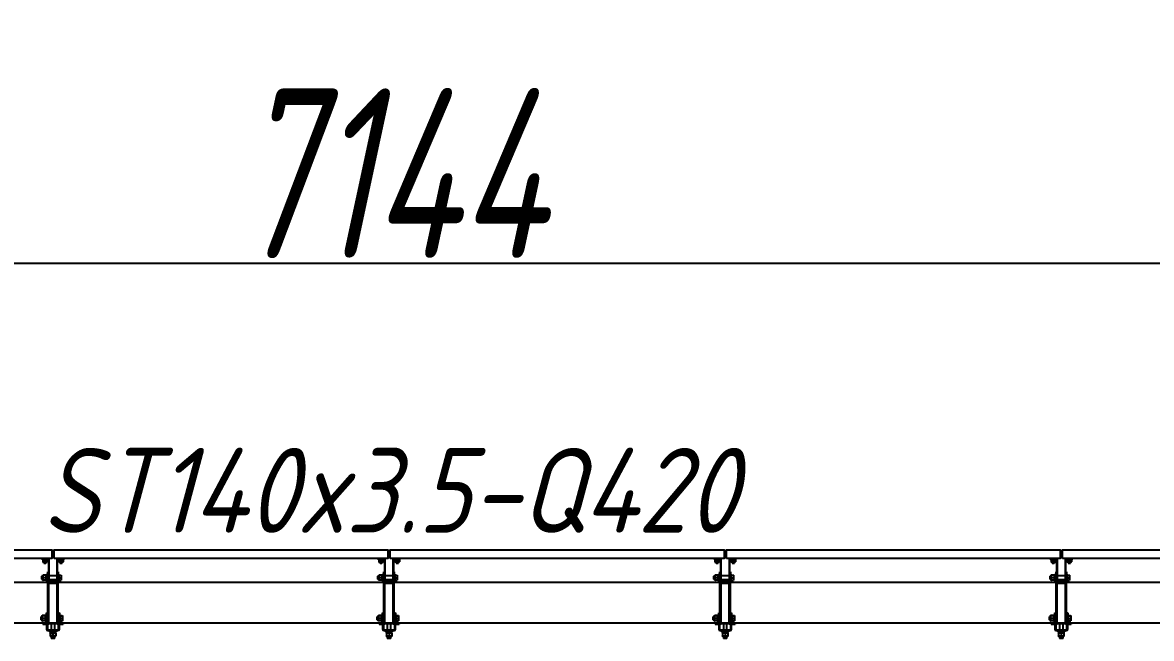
# Model space of a CAD drawing. Header units: millimetres. Extents: x -962 to 79815, y -55582 to 115780.
# Drawn here: x 6365 to 10201, y 106042 to 108136 of the extents above; entities that cross this region are included whole.
import ezdxf
from ezdxf.enums import TextEntityAlignment as Align

# ---------------------------------------------------------------- set-up
doc = ezdxf.new("R2010")
doc.units = ezdxf.units.MM
doc.layers.add('01-Dimension', color=4, linetype='Continuous')
doc.layers.add('03-Text', color=3, linetype='Continuous')
doc.styles.add('GreenexSolar', font='gbeitc.shx', dxfattribs={"width": 0.8, "height": 576.9771428571429})
doc.dimstyles.new('GreenexSolar', dxfattribs={"dimtxt": 3, "dimasz": 1, "dimexe": 0.18, "dimexo": 0.0625, "dimgap": 0.09, "dimtad": 1, "dimtih": 1, "dimtoh": 1, "dimdec": 0, "dimzin": 0, "dimdsep": 46, "dimtxsty": 'GreenexSolar', "dimblk": 'ARCHTICK', "dimcen": 0.09, "dimclrd": 4, "dimclre": 4, "dimclrt": 3, "dimadec": 0, "dimazin": 0, "dimtfac": 1, "dimtdec": 4, "dimtofl": 0, "dimtmove": 0, "dimatfit": 3, "dimfxl": 1, "dimtolj": 1, "dimtzin": 0, "dimarcsym": 0})

# ---------------------------------------------------------------- blocks, each defined once
blk = doc.blocks.new('*U323')
at = {"color": 7, "linetype": 'Continuous', "lineweight": 25}
for p, q in [((-39.0000000000291, 150), (-39.0000000000291, 148.4999999998836)), ((-15.69999999998254, 150), (-39.0000000000291, 150)), ((-15.69999999998254, 148.4999999998836), (-39.0000000000291, 148.4999999998836)), ((-35.49816481876042, 146.8999729155476), (-35.49816481876042, 148.4999999998836)), ((-19.49932448672917, 146.8999729155476), (-35.49816481876042, 146.8999729155476)), ((-34.86111037540104, 144.0029487608845), (-34.36519973086979, 144.3479404448444)), ((-34.86111037540104, 144.0029487608845), (-34.86111037540104, 138.7970790861873)), ((-34.3671070795026, 138.5431632994587), (-34.86111037540104, 138.7970790861873)), ((-33.62324111270573, 138.0000457762653), (-34.41669814395573, 138.4575710295612)), ((-34.37664382266667, 144.3655834196979), (-33.62324111270573, 144.799982070821)), ((-33.93795363711979, 144.799982070821), (-33.93795363711979, 146.8999729155476)), ((-33.93795363711979, 144.799982070821), (-28.70991103458073, 144.799982070821)), ((-21.37424819278385, 138.0000457762653), (-33.62324111270573, 138.0000457762653)), ((-31.4984547357526, 134.7999916075642), (-31.4984547357526, 138.0000457762653)), ((-30.69927565860417, 134.0000972746784), (-31.4984547357526, 134.7999916075642)), ((-23.49903456973698, 134.7999916075642), (-31.4984547357526, 134.7999916075642)), ((-30.69927565860417, 134.0000972746784), (-24.29821364688542, 134.0000972746784)), ((-29.92107741641667, 144.0029487608845), (-29.92107741641667, 138.7970790861873)), ((-27.49874465274479, 144.799982070821), (-28.70991103458073, 144.799982070821)), ((-27.49874465274479, 144.799982070821), (-21.05762831973698, 144.799982070821)), ((-23.49903456973698, 134.7999916075642), (-24.29821364688542, 134.0000972746784)), ((-23.49903456973698, 138.0000457762653), (-23.49903456973698, 134.7999916075642)), ((-22.55871169376042, 144.0029487608845), (-22.55871169376042, 138.7970790861873)), ((-21.37424819278385, 144.799982070821), (-20.62084548282292, 144.3655834196979)), ((-20.58079116153385, 138.4575710295612), (-21.37424819278385, 138.0000457762653)), ((-21.05762831973698, 146.8999729155476), (-21.05762831973698, 144.799982070821)), ((-20.13447158145573, 144.0029487608845), (-20.13447158145573, 138.7970790861873)), ((-19.49932448672917, 148.4999999998836), (-19.49932448672917, 146.8999729155476)), ((-15.69999999998254, 148.4999999998836), (-15.69999999998254, 150)), ((-14.70000000001164, 72.5), (-14.70000000001164, 147.5)), ((-13.19999999998254, 147.5), (-14.70000000001164, 147.5)), ((-13.19999999998254, 72.5), (-13.19999999998254, 147.5)), ((14.70000000001164, 147.5), (13.19999999998254, 147.5)), ((13.19999999998254, 147.5), (13.19999999998254, 72.5)), ((14.70000000001164, 147.5), (14.70000000001164, 72.5)), ((15.69999999998254, 150), (15.69999999998254, 148.4999999998836)), ((39.0000000000291, 150), (15.69999999998254, 150)), ((39.0000000000291, 148.4999999998836), (15.69999999998254, 148.4999999998836)), ((19.49932448672917, 148.4999999998836), (19.49932448672917, 146.8999729155476)), ((19.49932448672917, 146.8999729155476), (35.49816481876042, 146.8999729155476)), ((20.13447158145573, 144.0029487608845), (20.13447158145573, 138.7970790861873)), ((20.58079116153385, 138.4575710295612), (21.37424819278385, 138.0000457762653)), ((21.37424819278385, 144.799982070821), (20.62084548282292, 144.3655834196979)), ((21.05762831973698, 146.8999729155476), (21.05762831973698, 144.799982070821)), ((27.49874465274479, 144.799982070821), (21.05762831973698, 144.799982070821)), ((21.37424819278385, 138.0000457762653), (33.62324111270573, 138.0000457762653)), ((22.55871169376042, 144.0029487608845), (22.55871169376042, 138.7970790861873)), ((23.49903456973698, 138.0000457762653), (23.49903456973698, 134.7999916075642)), ((23.49903456973698, 134.7999916075642), (24.29821364688542, 134.0000972746784)), ((23.49903456973698, 134.7999916075642), (31.4984547357526, 134.7999916075642)), ((30.69927565860417, 134.0000972746784), (24.29821364688542, 134.0000972746784)), ((27.49874465274479, 144.799982070821), (28.70991103458073, 144.799982070821)), ((33.93795363711979, 144.799982070821), (28.70991103458073, 144.799982070821)), ((29.92107741641667, 144.0029487608845), (29.92107741641667, 138.7970790861873)), ((30.69927565860417, 134.0000972746784), (31.4984547357526, 134.7999916075642)), ((31.4984547357526, 134.7999916075642), (31.4984547357526, 138.0000457762653)), ((34.37664382266667, 144.3655834196979), (33.62324111270573, 144.799982070821)), ((33.62324111270573, 138.0000457762653), (34.41669814395573, 138.4575710295612)), ((33.93795363711979, 144.799982070821), (33.93795363711979, 146.8999729155476)), ((34.86111037540104, 144.0029487608845), (34.36519973086979, 144.3479404448444)), ((34.3671070795026, 138.5431632994587), (34.86111037540104, 138.7970790861873)), ((34.86111037540104, 144.0029487608845), (34.86111037540104, 138.7970790861873)), ((35.49816481876042, 146.8999729155476), (35.49816481876042, 148.4999999998836)), ((39.0000000000291, 148.4999999998836), (39.0000000000291, 150)), ((-37.59999999997672, 90.99999999988358), (-38.19999999998254, 90.39999999990687)), ((-38.19999999998254, 79.5999999998603), (-38.19999999998254, 90.39999999990687)), ((-38.19999999998254, 79.5999999998603), (-37.59999999997672, 78.99999999988358)), ((-34.19999999998254, 90.99999999988358), (-37.59999999997672, 90.99999999988358)), ((-37.59999999997672, 90.99999999988358), (-37.59999999997672, 78.99999999988358)), ((-37.59999999997672, 78.99999999988358), (-34.19999999998254, 78.99999999988358)), ((-33.97630248003406, 94.0124554700451), (-34.19999999998254, 93.625)), ((-34.19999999998254, 93.625), (-34.19999999998254, 77.53053089219611)), ((-34.19999999998254, 77.53053089219611), (-34.19999999998254, 76.37499999988358)), ((-24.42035392820253, 93.99999999988358), (-33.17964607177419, 93.99999999988358)), ((-24.42035392820253, 85), (-33.17964607177419, 85)), ((-23.39999999999418, 93.625), (-23.62369751994265, 94.0124554700451)), ((-20.29999999998836, 94.54999999993015), (-23.39999999999418, 94.54999999993015)), ((-23.39999999999418, 75.44999999995343), (-23.39999999999418, 94.54999999993015)), ((-17.79999999998836, 96.99999999988358), (-20.29999999998836, 96.99999999988358)), ((-20.29999999998836, 96.65971268271096), (-20.29999999998836, 96.99999999988358)), ((-20.29999999998836, 73), (-20.29999999998836, 96.65971268271096)), ((-15.9999999999709, 104.4199000078952), (-17.79999999998836, 104.4199000078952)), ((-17.79999999998836, 96.10563442169223), (-17.79999999998836, 104.4199000078952)), ((-17.79999999998836, 96.65971268271096), (-17.79999999998836, 96.99999999988358)), ((-17.79999999998836, 73), (-17.79999999998836, 96.65971268271096)), ((-15.9999999999709, 96.10563442169223), (-17.79999999998836, 96.10563442169223)), ((-17.79999999998836, 80.31297022942454), (-17.79999999998836, 96.10563442169223)), ((-15.9999999999709, 80.31297022942454), (-17.79999999998836, 80.31297022942454)), ((-17.79999999998836, 69.80690424935892), (-17.79999999998836, 80.31297022942454)), ((-15.9999999999709, 96.10563442169223), (-15.9999999999709, 104.4199000078952)), ((-15.9999999999709, 80.31297022942454), (-15.9999999999709, 96.10563442169223)), ((-14.70000000001164, 90.99999999988358), (-15.9999999999709, 90.99999999988358)), ((-15.9999999999709, 69.80690424935892), (-15.9999999999709, 80.31297022942454)), ((-15.9999999999709, 78.99999999988358), (-14.70000000001164, 78.99999999988358)), ((13.19999999998254, 90.99999999988358), (-13.19999999998254, 90.99999999988358)), ((-13.19999999998254, 78.99999999988358), (13.19999999998254, 78.99999999988358)), ((-11.10000000000582, 73.99999999988358), (-11.10000000000582, 78.99999999988358)), ((-9.10000000000582, 73.99999999988358), (-9.10000000000582, 78.99999999988358)), ((-9.000000000029104, 74.09999999997672), (-9.000000000029104, 78.99999999988358)), ((0, 74.09999999997672), (0, 78.99999999988358)), ((9.000000000029104, 74.09999999997672), (9.000000000029104, 78.99999999988358)), ((9.10000000000582, 78.99999999988358), (9.10000000000582, 73.99999999988358)), ((11.10000000000582, 78.99999999988358), (11.10000000000582, 73.99999999988358)), ((15.9999999999709, 90.99999999988358), (14.70000000001164, 90.99999999988358)), ((14.70000000001164, 78.99999999988358), (15.9999999999709, 78.99999999988358)), ((15.9999999999709, 104.4199000078952), (17.79999999998836, 104.4199000078952)), ((15.9999999999709, 104.4199000078952), (15.9999999999709, 96.10563442169223)), ((15.9999999999709, 96.10563442169223), (17.79999999998836, 96.10563442169223)), ((15.9999999999709, 96.10563442169223), (15.9999999999709, 80.31297022942454)), ((15.9999999999709, 80.31297022942454), (17.79999999998836, 80.31297022942454)), ((15.9999999999709, 80.31297022942454), (15.9999999999709, 69.80690424935892)), ((17.79999999998836, 104.4199000078952), (17.79999999998836, 96.10563442169223)), ((20.29999999998836, 96.99999999988358), (17.79999999998836, 96.99999999988358)), ((17.79999999998836, 96.10563442169223), (17.79999999998836, 80.31297022942454)), ((17.79999999998836, 80.31297022942454), (17.79999999998836, 69.80690424935892)), ((20.29999999998836, 96.65971268271096), (20.29999999998836, 96.99999999988358)), ((20.29999999998836, 73), (20.29999999998836, 96.65971268271096)), ((20.89999999999418, 93.83499999996275), (20.29999999998836, 93.23499999998603)), ((20.29999999998836, 76.76500000001397), (20.89999999999418, 76.16499999992084)), ((20.89999999999418, 85), (20.89999999999418, 93.99999999988358)), ((20.89999999999418, 93.99999999988358), (27.29324247923796, 93.99999999988358)), ((20.89999999999418, 85), (27.29324247923796, 85)), ((20.89999999999418, 75.99999999988358), (20.89999999999418, 85)), ((27.29324247923796, 93.99999999988358), (27.79999999998836, 89.49999999988358)), ((27.79999999998836, 89.49999999988358), (27.29324247923796, 85)), ((27.29324247923796, 85), (27.79999999998836, 80.5)), ((27.79999999998836, 80.5), (27.29324247923796, 75.99999999988358)), ((27.79999999998836, 93.99999999988358), (27.79999999998836, 89.49999999988358)), ((27.79999999998836, 89.49999999988358), (27.79999999998836, 80.5)), ((27.79999999998836, 80.5), (27.79999999998836, 75.99999999988358)), ((-34.19999999998254, 76.37499999988358), (-33.97630248003406, 75.9875445299549)), ((-24.42035392820253, 75.99999999988358), (-33.17964607177419, 75.99999999988358)), ((-23.62369751994265, 75.9875445299549), (-23.39999999999418, 76.37499999988358)), ((-23.39999999999418, 75.44999999995343), (-20.29999999998836, 75.44999999995343)), ((-20.29999999998836, 73), (-17.79999999998836, 73)), ((-15.9999999999709, 69.80690424935892), (-17.79999999998836, 69.80690424935892)), ((-17.79999999998836, -69.78704923891928), (-17.79999999998836, 69.80690424935892)), ((-14.70000000001164, 72.5), (-13.19999999998254, 72.5)), ((-14.0000000000291, 64.93823952693492), (-14.0000000000291, 66.71491424855776)), ((14.0000000000291, 66.71491424855776), (-14.0000000000291, 66.71491424855776)), ((-14.0000000000291, -72.41990000801161), (-14.0000000000291, 64.93823952693492)), ((14.0000000000291, 64.93823952693492), (-14.0000000000291, 64.93823952693492)), ((-12.20000000001164, 71.49999999988358), (-12.20000000001164, 70)), ((12.20000000001164, 71.49999999988358), (-12.20000000001164, 71.49999999988358)), ((12.20000000001164, 70), (-12.20000000001164, 70)), ((-9.10000000000582, 73.99999999988358), (-11.10000000000582, 73.99999999988358)), ((-9.000000000029104, 74.09999999997672), (-9.10000000000582, 74.09999999997672)), ((0, 74.09999999997672), (-9.000000000029104, 74.09999999997672)), ((-8.834999999991851, 74.09999999997672), (-8.23499999998603, 73.49999999988358)), ((-8.60000000000582, 73.49999999988358), (-8.60000000000582, 71.49999999988358)), ((-8.60000000000582, 73.49999999988358), (8.60000000000582, 73.49999999988358)), ((-5.999999999970896, 70), (-5.999999999970896, 66.71491424855776)), ((9.000000000029104, 74.09999999997672), (0, 74.09999999997672)), ((5.999999999970896, 66.71491424855776), (5.999999999970896, 70)), ((8.23499999998603, 73.49999999988358), (8.834999999991851, 74.09999999997672)), ((8.60000000000582, 73.49999999988358), (8.60000000000582, 71.49999999988358)), ((9.10000000000582, 74.09999999997672), (9.000000000029104, 74.09999999997672)), ((9.10000000000582, 73.99999999988358), (11.10000000000582, 73.99999999988358)), ((12.20000000001164, 70), (12.20000000001164, 71.49999999988358)), ((13.19999999998254, 72.5), (14.70000000001164, 72.5)), ((14.0000000000291, 64.93823952693492), (14.0000000000291, 66.71491424855776)), ((14.0000000000291, -72.41990000801161), (14.0000000000291, 64.93823952693492)), ((15.9999999999709, 69.80690424935892), (17.79999999998836, 69.80690424935892)), ((17.79999999998836, 73), (20.29999999998836, 73)), ((17.79999999998836, -69.78704923891928), (17.79999999998836, 69.80690424935892)), ((20.89999999999418, 75.99999999988358), (27.29324247923796, 75.99999999988358)), ((-22, -40), (-22, -35)), ((-22, -35), (-19.0000000000291, -35)), ((-19.0000000000291, -35), (-19.0000000000291, -40)), ((19.0000000000291, -40), (19.0000000000291, -35)), ((19.0000000000291, -35), (22, -35)), ((22, -35), (22, -40)), ((-39.89999999999418, -47), (-40.5, -47.60000000009313)), ((-40.5, -58.40000000002328), (-40.5, -47.60000000009313)), ((-40.5, -58.40000000002328), (-39.89999999999418, -59.00000000011642)), ((-36.5000000000291, -47), (-39.89999999999418, -47)), ((-39.89999999999418, -47), (-39.89999999999418, -59.00000000011642)), ((-39.89999999999418, -59.00000000011642), (-36.5000000000291, -59.00000000011642)), ((-36.28181660885457, -43.99709528125823), (-36.5000000000291, -44.375)), ((-36.5000000000291, -44.375), (-36.5000000000291, -53.21907851577271)), ((-36.5000000000291, -53.21907851577271), (-36.5000000000291, -61.62500000011642)), ((-36.5000000000291, -61.62500000011642), (-36.28181660885457, -62.00290471885819)), ((-36.28181660885457, -62.00290471885819), (-36.27127835989813, -62.02115750149824)), ((-36.21801549664815, -43.96649808599614), (-35.47964607176255, -43.87091939221136)), ((-26.7203539282491, -43.87091939221136), (-35.47964607176255, -43.87091939221136)), ((-26.7203539282491, -44.13488817110192), (-35.47964607176255, -44.13488817110192)), ((-26.7203539282491, -53.26396877912339), (-35.47964607176255, -53.26396877912339)), ((-26.7203539282491, -62.12908060802147), (-35.47964607176255, -62.12908060802147)), ((-34.0000000000291, -70), (-34.0000000000291, -73.00000000011642)), ((-34.0000000000291, -70), (-24.0000000000291, -70)), ((-34.0000000000291, -73.00000000011642), (-24.0000000000291, -73.00000000011642)), ((-26.7203539282491, -43.87091939221136), (-25.98198450336349, -43.96649808599614)), ((-25.92118717875564, -62.00810743158218), (-25.91818339112797, -62.00290471885819)), ((-25.69999999998254, -44.375), (-25.91818339112797, -43.99709528125823)), ((-25.91818339112797, -62.00290471885819), (-25.69999999998254, -61.62500000011642)), ((-22.60000000000582, -43.45000000006985), (-25.69999999998254, -43.45000000006985)), ((-25.69999999998254, -62.55000000004657), (-25.69999999998254, -43.45000000006985)), ((-25.69999999998254, -62.55000000004657), (-22.60000000000582, -62.55000000004657)), ((-24.0000000000291, -73.00000000011642), (-24.0000000000291, -70)), ((-22, -41.00000000011642), (-22.60000000000582, -41.00000000011642)), ((-22.60000000000582, -65), (-22.60000000000582, -41.00000000011642)), ((-22.60000000000582, -65), (-22, -65)), ((-19.0000000000291, -40), (-22, -40)), ((-22, -40), (-22, -90)), ((-19.0000000000291, -40), (-19.0000000000291, -90)), ((-17.79999999998836, -47), (-19.0000000000291, -47)), ((-19.0000000000291, -59.00000000011642), (-17.79999999998836, -59.00000000011642)), ((14.0000000000291, -72.41990000801161), (-14.0000000000291, -72.41990000801161)), ((-5.999999999970896, -72.41990000801161), (-5.999999999970896, -92)), ((5.999999999970896, -92), (5.999999999970896, -72.41990000801161)), ((19.0000000000291, -47), (17.79999999998836, -47)), ((17.79999999998836, -59.00000000011642), (19.0000000000291, -59.00000000011642)), ((22, -40), (19.0000000000291, -40)), ((19.0000000000291, -90), (19.0000000000291, -40)), ((22, -90), (22, -40)), ((24.5, -41.00000000011642), (22, -41.00000000011642)), ((22, -65), (24.5, -65)), ((24.0000000000291, -73.00000000011642), (24.0000000000291, -70)), ((24.0000000000291, -70), (34.0000000000291, -70)), ((24.0000000000291, -73.00000000011642), (34.0000000000291, -73.00000000011642)), ((24.5, -65), (24.5, -41.00000000011642)), ((25.10000000000582, -44.16500000015367), (24.5, -44.76500000001397)), ((24.5, -61.23499999998603), (25.10000000000582, -61.83500000007916)), ((25.10000000000582, -43.87091939221136), (31.4932424792496, -43.87091939221136)), ((25.10000000000582, -44.13488817110192), (25.10000000000582, -43.87091939221136)), ((25.10000000000582, -44.13488817110192), (31.4932424792496, -44.13488817110192)), ((25.10000000000582, -53.26396877912339), (25.10000000000582, -44.13488817110192)), ((25.10000000000582, -53.26396877912339), (31.4932424792496, -53.26396877912339)), ((25.10000000000582, -62.12908060802147), (25.10000000000582, -53.26396877912339)), ((25.10000000000582, -62.12908060802147), (31.4932424792496, -62.12908060802147)), ((31.4932424792496, -43.87091939221136), (31.63921453067451, -43.90893763827626)), ((32, -44.00290378171485), (31.4932424792496, -44.13488817110192)), ((31.4932424792496, -44.13488817110192), (32, -48.69942847511265)), ((32, -48.69942847511265), (31.4932424792496, -53.26396877912339)), ((31.4932424792496, -62.12908060802147), (31.97710973152425, -62.00305796146858)), ((31.97791535806027, -43.99715186317917), (32, -44.00290378171485)), ((32, -44.00290378171485), (32, -48.69942847511265)), ((32, -48.69942847511265), (32, -57.69652469351422)), ((32, -57.69652469351422), (32, -62)), ((34.0000000000291, -70), (34.0000000000291, -73.00000000011642)), ((-22, -90), (-19.0000000000291, -90)), ((-17, -92), (-17, -95)), ((-17, -92), (17, -92)), ((-17, -95), (17, -95)), ((-12, -97.10000000009313), (-12, -99.60000000009313)), ((12, -97.10000000009313), (-12, -97.10000000009313)), ((12, -99.60000000009313), (-12, -99.60000000009313)), ((-9.550000000017462, -99.60000000009313), (-9.550000000017462, -102.7000000000698)), ((9.550000000017462, -102.7000000000698), (-9.550000000017462, -102.7000000000698)), ((-9.24644131824607, -103.7203539282782), (-9.24644131824607, -112.4796460717916)), ((-9.000000000029104, -102.9165063510882), (-9.033514249196742, -102.9358558118111)), ((-9.013473963714205, -113.2757144524949), (-9.000000000029104, -113.2834936490981)), ((-8.625, -102.7000000000698), (-9.000000000029104, -102.9165063510882)), ((-9.000000000029104, -103.7203539282782), (-9.000000000029104, -112.4796460717916)), ((-9.000000000029104, -113.2834936490981), (-8.625, -113.5000000001164)), ((-8.625, -113.5000000001164), (0, -113.5000000001164)), ((-5.999999999970896, -95), (-5.999999999970896, -97.10000000009313)), ((-5.999999999970896, -113.5000000001164), (-5.999999999970896, -120.9000000000233)), ((0, -103.7203539282782), (0, -112.4796460717916)), ((0, -113.5000000001164), (8.625, -113.5000000001164)), ((5.999999999970896, -97.10000000009313), (5.999999999970896, -95)), ((5.999999999970896, -120.9000000000233), (5.999999999970896, -113.5000000001164)), ((9.000000000029104, -102.9165063510882), (8.625, -102.7000000000698)), ((8.625, -113.5000000001164), (9.000000000029104, -113.2834936490981)), ((9.033514249196742, -102.9358558118111), (9.000000000029104, -102.9165063510882)), ((9.000000000029104, -103.7203539282782), (9.000000000029104, -112.4796460717916)), ((9.000000000029104, -113.2834936490981), (9.013473963714205, -113.2757144524949)), ((9.24644131824607, -112.4796460717916), (9.03477503726026, -112.5362041941844)), ((9.036049741640454, -103.6621061186306), (9.24644131824607, -103.7203539282782)), ((9.24644131824607, -103.7203539282782), (9.24644131824607, -112.4796460717916)), ((9.550000000017462, -102.7000000000698), (9.550000000017462, -99.60000000009313)), ((12, -99.60000000009313), (12, -97.10000000009313)), ((17, -95), (17, -92)), ((19.0000000000291, -90), (22, -90)), ((-5.999999999970896, -120.9000000000233), (-5.399999999994179, -121.5000000001164)), ((-5.999999999970896, -120.9000000000233), (5.999999999970896, -120.9000000000233)), ((5.399999999994179, -121.5000000001164), (-5.399999999994179, -121.5000000001164)), ((5.399999999994179, -121.5000000001164), (5.999999999970896, -120.9000000000233))]:
    blk.add_line(p, q, dxfattribs=at)
at = {"color": 7, "linetype": 'Continuous', "lineweight": 25, "flags": 128}
for points in [[(-27.49874465274479, 146.8999729155476), (-27.90500991153385, 146.1963996886188), (-28.3093678216901, 145.4954490660457), (-28.70991103458073, 144.799982070821)], [(-27.49874465274479, 144.799982070821), (-27.09247939395573, 145.5037937163288), (-26.68812148379948, 146.2047443388728), (-26.28567092227604, 146.8999729155476)], [(27.49874465274479, 144.799982070821), (27.09247939395573, 145.5037937163288), (26.68812148379948, 146.2047443388728), (26.28567092227604, 146.8999729155476)], [(27.49874465274479, 146.8999729155476), (27.90500991153385, 146.1963996886188), (28.3093678216901, 145.4954490660457), (28.70991103458073, 144.799982070821)]]:
    blk.add_lwpolyline(points, dxfattribs=at)
at = {"color": 7, "linetype": 'Continuous', "lineweight": 25}
for centre, radius, start, end in [((-15.69999999998254, 147.5), 2.50000000000091, 0, 90), ((-15.69999999998254, 147.5), 1.000000000000909, 0, 90), ((15.69999999998254, 147.5), 2.5, 90, 180), ((15.69999999998254, 147.5), 1, 90, 180), ((-12.20000000001164, 72.5), 2.5, 180, 270), ((-12.20000000001164, 72.5), 1, 180, 270), ((-8.60000000000582, 73.99999999988358), 2.5, 180, 270), ((-8.60000000000582, 73.99999999988358), 0.5, 180, 270), ((8.60000000000582, 73.99999999988358), 2.50000000000091, 270, 0), ((8.60000000000582, 73.99999999988358), 0.5, 270, 0), ((12.20000000001164, 72.5), 1, 270, 0), ((12.20000000001164, 72.5), 2.5, 270, 0), ((-24.0000000000291, -75), 5.000000000000204, 66.42182152168995, 90), ((-24.0000000000291, -75), 2, 0, 90), ((24.0000000000291, -75), 5, 90, 113.5781784783101), ((24.0000000000291, -75), 2, 90, 180), ((-17, -90), 5, 180, 270), ((-17, -90), 2, 180, 270), ((17, -90), 2, 270, 0), ((17, -90), 5, 270, 0)]:
    blk.add_arc(centre, radius, start, end, dxfattribs=at)
for centre, major_axis, ratio, start_param, end_param in [((-14.0000000000291, 69.80690424935892), (0, 4.868664722433323), 0.7805014755875342, 1.570796326794897, 3.141592653589793), ((-14.0000000000291, 69.80690424935892), (0, 3.091990000791043), 0.6468326221909928, 1.570796326794897, 3.141592653589793), ((14.0000000000291, 69.80690424935892), (0, 3.091990000791043), 0.6468326221909928, 3.141592653589793, 4.712388980384699), ((14.0000000000291, 69.80690424935892), (0, 4.868664722433323), 0.7805014755875342, 3.141592653589793, 4.7123889803847), ((-14.0000000000291, -69.78704923891928), (3.800000000000181, 0), 0.6928554655118067, 3.141592653589793, 4.712388980384699), ((14.0000000000291, -69.78704923891928), (3.800000000000181, 0), 0.6928554655118067, 4.712388980384699, 6.283185307179586)]:
    blk.add_ellipse(centre, major_axis=major_axis, ratio=ratio, start_param=start_param, end_param=end_param, dxfattribs=at)
for points, knots in [([(-29.92107741641667, 144.0029487608845), (-30.35014926376607, 144.1693253054982), (-31.21723329106317, 144.5055450906802), (-32.89664548620203, 144.6925067274715), (-34.10035376673477, 144.2699862543959), (-34.86111037540104, 144.0029487608845)], [0, 0, 0, 0, 0.2649642998847199, 0.5354495142209653, 1, 1, 1, 1]), ([(-34.86111037540104, 138.7970790861873), (-34.43287682215305, 138.6306965075491), (-33.56695464833319, 138.2942577509384), (-31.88500441284123, 138.1075685112737), (-30.68152133792319, 138.5300965932256), (-29.92107741641667, 138.7970790861873)], [0, 0, 0, 0, 0.2648022754310879, 0.5354511813224775, 1, 1, 1, 1]), ([(-22.55871169376042, 144.0029487608845), (-22.87466001486609, 144.0907149049308), (-24.39873424004327, 144.5140819844673), (-26.93752353623131, 144.7491472533438), (-29.04009169170604, 144.2232867356797), (-29.92107741641667, 144.0029487608845)], [0, 0, 0, 0, 0.1319003985477217, 0.6362622754878337, 1, 1, 1, 1]), ([(-29.92107741641667, 138.7970790861873), (-29.04009169170604, 138.5767411114066), (-26.93752353623131, 138.0508805937279), (-24.39873424002872, 138.2859458626044), (-22.87466001486609, 138.709312942141), (-22.55871169376042, 138.7970790861873)], [0, 0, 0, 0, 0.3637377245121663, 0.8680996014522783, 1, 1, 1, 1]), ([(-20.13447158145573, 144.0029487608845), (-20.34480832657573, 144.1693277686718), (-20.77005389487749, 144.5057023554546), (-21.59573656571592, 144.6924853342061), (-22.18584536176786, 144.2699390136695), (-22.55871169376042, 144.0029487608845)], [0, 0, 0, 0, 0.2648722012408913, 0.535501914715047, 1, 1, 1, 1]), ([(-22.55871169376042, 138.7970790861873), (-22.34837893285294, 138.6306998023792), (-21.92315317056637, 138.2943339529156), (-21.09739532032836, 138.1075440867862), (-20.50732526435604, 138.5300842519791), (-20.13447158145573, 138.7970790861873)], [0, 0, 0, 0, 0.2648722450082857, 0.5354872051652931, 1, 1, 1, 1]), ([(20.13447158145573, 144.0029487608845), (20.34480832657573, 144.1693277686718), (20.77005389487749, 144.5057023554546), (21.59573656571592, 144.6924853342061), (22.18584536176786, 144.2699390136695), (22.55871169376042, 144.0029487608845)], [0, 0, 0, 0, 0.2648722012408913, 0.535501914715047, 1, 1, 1, 1]), ([(22.55871169376042, 138.7970790861873), (22.34837893285294, 138.6306998023792), (21.92315317056637, 138.2943339529156), (21.09739532032836, 138.1075440867862), (20.50732526435604, 138.5300842519791), (20.13447158145573, 138.7970790861873)], [0, 0, 0, 0, 0.2648722450082857, 0.5354872051652931, 1, 1, 1, 1]), ([(22.55871169376042, 144.0029487608845), (22.87466001486609, 144.0907149049308), (24.39873424004327, 144.5140819844673), (26.93752353623131, 144.7491472533438), (29.04009169170604, 144.2232867356797), (29.92107741641667, 144.0029487608845)], [0, 0, 0, 0, 0.1319003985477217, 0.6362622754878337, 1, 1, 1, 1]), ([(29.92107741641667, 138.7970790861873), (29.04009169170604, 138.5767411114066), (26.93752353623131, 138.0508805937279), (24.39873424002872, 138.2859458626044), (22.87466001486609, 138.709312942141), (22.55871169376042, 138.7970790861873)], [0, 0, 0, 0, 0.3637377245121663, 0.8680996014522783, 1, 1, 1, 1]), ([(29.92107741641667, 144.0029487608845), (30.35014926376607, 144.1693253054982), (31.21723329106317, 144.5055450906802), (32.89664548620203, 144.6925067274715), (34.10035376673477, 144.2699862543959), (34.86111037540104, 144.0029487608845)], [0, 0, 0, 0, 0.2649642998847199, 0.5354495142209653, 1, 1, 1, 1]), ([(34.86111037540104, 138.7970790861873), (34.43287682215305, 138.6306965075491), (33.56695464833319, 138.2942577509384), (31.88500441284123, 138.1075685112737), (30.68152133792319, 138.5300965932256), (29.92107741641667, 138.7970790861873)], [0, 0, 0, 0, 0.2648022754310879, 0.5354511813224775, 1, 1, 1, 1]), ([(-33.17964607177419, 85), (-33.30062830500538, 85.3846753994003), (-33.65205781059922, 86.50208149955142), (-34.00359678224777, 88.42019949597307), (-34.0079571250244, 91.08307800896), (-33.4861276744341, 92.92071592772845), (-33.17964607177419, 93.99999999988358)], [0, 0, 0, 0, 0.1310037802795037, 0.3805401214404579, 0.6361779578280969, 1, 1, 1, 1]), ([(-33.17964607177419, 75.99999999988358), (-33.4118228154548, 76.78113819437567), (-33.88121100276476, 78.36035338731017), (-34.05292378750164, 80.70016617071815), (-33.80087903660024, 82.93686827202328), (-33.38798490192858, 84.30810102645773), (-33.17964607177419, 85)], [0, 0, 0, 0, 0.2646054193394345, 0.5349487470688815, 0.7653436417302456, 1, 1, 1, 1]), ([(-33.17964607177419, 93.99999999988358), (-33.4209631109843, 93.99999999988358), (-33.87691891449504, 93.99999999988358), (-33.92982412641868, 93.99999999988358), (-33.95472897295258, 93.99999999988358)], [0, 0, 0, 0, 0.5292553299319552, 1, 1, 1, 1]), ([(-24.42035392820253, 93.99999999988358), (-24.113849385496, 92.92071290535387), (-23.59738000971265, 91.10208168032113), (-23.59434392291587, 88.44009921094403), (-23.94203276303597, 86.5208874134114), (-24.29937494976912, 85.38466917001642), (-24.42035392820253, 85)], [0, 0, 0, 0, 0.363820559352168, 0.6130485881963454, 0.8689967536490882, 1, 1, 1, 1]), ([(-23.64527102702414, 93.99999999988358), (-23.63593616601429, 93.99999999988358), (-23.56513641701895, 93.99999999988358), (-23.82382342792698, 93.99999999988358), (-24.22029940178618, 93.99999999988358), (-24.42035392820253, 93.99999999988358)], [0, 0, 0, 0, 0.06997567558491981, 0.5307267323891038, 1, 1, 1, 1]), ([(-24.42035392820253, 85), (-24.18817718455102, 84.21886180550791), (-23.71878899721196, 82.639646612457), (-23.54707621250418, 80.29983382916544), (-23.79912096337648, 78.06313172786031), (-24.21201509810635, 76.69189897330943), (-24.42035392820253, 75.99999999988358)], [0, 0, 0, 0, 0.2646054193394348, 0.5349487470688873, 0.7653436417302509, 1, 1, 1, 1]), ([(27.79999999998836, 93.99999999988358), (27.74433003619197, 93.99999999988358), (27.66979866387555, 93.99999999988358), (27.36929096988752, 93.99999999988358), (27.29324247923796, 93.99999999988358)], [0, 0, 0, 0, 0.7469332993531628, 1, 1, 1, 1]), ([(-33.95472897295258, 75.99999999988358), (-33.96406383396243, 75.99999999988358), (-34.03486358295777, 75.99999999988358), (-33.77617657204974, 75.99999999988358), (-33.37970059819054, 75.99999999988358), (-33.17964607177419, 75.99999999988358)], [0, 0, 0, 0, 0.06997567558489869, 0.5307267323891038, 1, 1, 1, 1]), ([(-24.42035392820253, 75.99999999988358), (-24.17903688899241, 75.99999999988358), (-23.72308108548168, 75.99999999988358), (-23.67017587355804, 75.99999999988358), (-23.64527102702414, 75.99999999988358)], [0, 0, 0, 0, 0.5292553299319779, 0.9999999999999999, 0.9999999999999999, 0.9999999999999999, 0.9999999999999999]), ([(27.29324247923796, 75.99999999988358), (27.36929096988752, 75.99999999988358), (27.66979866387555, 75.99999999988358), (27.74433003619197, 75.99999999988358), (27.79999999998836, 75.99999999988358)], [0, 0, 0, 0, 0.2530667006468372, 1, 1, 1, 1]), ([(-35.47964607176255, -53.26396877912339), (-35.71182281547226, -52.47162727441173), (-36.18121100278222, -50.86976251949091), (-36.35292378749, -48.49639146320987), (-36.1008790366177, -46.22760993207339), (-35.68798490191693, -44.83671056025196), (-35.47964607176255, -44.13488817110192)], [0, 0, 0, 0, 0.2646054193394339, 0.5349487470688825, 0.7653436417302505, 1, 1, 1, 1]), ([(-35.47964607176255, -62.12908060802147), (-35.71182281547226, -61.35964978055563), (-36.18121100278222, -59.8041031928733), (-36.35292378749, -57.49935852817725), (-36.1008790366177, -55.29617916641291), (-35.68798490191693, -53.94549786509015), (-35.47964607176255, -53.26396877912339)], [0, 0, 0, 0, 0.2646054193394358, 0.5349487470688843, 0.7653436417302512, 1, 1, 1, 1]), ([(-35.47964607176255, -44.13488817110192), (-35.59902527215309, -44.12360711232759), (-35.9457982837921, -44.0908378631575), (-36.28332241144381, -44.04466013482306), (-36.24018969028839, -44.00975717382971), (-36.22460611726274, -43.99714695976581)], [0, 0, 0, 0, 0.2511123227576948, 0.7294317277984712, 0.9999999999999999, 0.9999999999999999, 0.9999999999999999, 0.9999999999999999]), ([(-36.23065527749714, -62.00288139493205), (-36.23928864722257, -62.01106425921898), (-36.27203765170998, -62.04210435948335), (-35.94958340100129, -62.08447689318564), (-35.59850457558059, -62.11779925087467), (-35.47964607176255, -62.12908060802147)], [0, 0, 0, 0, 0.1914602430279641, 0.7262670977904085, 1, 1, 1, 1]), ([(-25.9728009950195, -43.99715211638249), (-25.95748490231927, -44.00918611255474), (-25.91307127074106, -44.04408231494017), (-26.24837188515812, -44.09028649644461), (-26.60097826691344, -44.12360733014066), (-26.7203539282491, -44.13488817110192)], [0, 0, 0, 0, 0.2582520019450412, 0.7488795937801254, 1, 1, 1, 1]), ([(-26.7203539282491, -44.13488817110192), (-26.48817718453938, -44.92722967581358), (-26.01878899720032, -46.5290944307344), (-25.84707621252164, -48.90246548701543), (-26.09912096339394, -51.17124701826833), (-26.51201509809471, -52.56214639020618), (-26.7203539282491, -53.26396877912339)], [0, 0, 0, 0, 0.264605419339435, 0.5349487470688834, 0.7653436417302502, 1, 1, 1, 1]), ([(-26.7203539282491, -53.26396877912339), (-26.48817718453938, -54.03339960658923), (-26.01878899720032, -55.58894619403873), (-25.84707621252164, -57.89369085885119), (-26.09912096339394, -60.09687022073194), (-26.51201509809471, -61.44755152205471), (-26.7203539282491, -62.12908060802147)], [0, 0, 0, 0, 0.2646054193394355, 0.5349487470688832, 0.76534364173025, 1, 1, 1, 1]), ([(-26.7203539282491, -62.12908060802147), (-26.60148572278558, -62.11779899464455), (-26.25619705059216, -62.08502813510131), (-25.93215617889655, -62.04268100904301), (-25.96394515284919, -62.01163558557164), (-25.97291271141148, -62.00287777988706)], [0, 0, 0, 0, 0.2737262452429258, 0.795120708608137, 1, 1, 1, 1]), ([(31.4932424792496, -53.26396877912339), (31.56929096989916, -53.63449033233337), (31.86979866385809, -55.09861640026793), (31.94433003617451, -56.58574146346655), (32, -57.69652469351422)], [0, 0, 0, 0, 0.2530667006468301, 0.9999999999999999, 0.9999999999999999, 0.9999999999999999, 0.9999999999999999]), ([(32, -57.69652469351422), (31.90735246657277, -59.14256640907843), (31.81213450373616, -60.62872735981364), (31.50162475681282, -62.0896428785054), (31.4932424792496, -62.12908060802147)], [0, 0, 0, 0, 0.973004784326775, 1, 1, 1, 1]), ([(-9.24644131824607, -103.7203539282782), (-9.20177505715401, -103.4755454269471), (-9.12454560311744, -103.0522633692017), (-9.044675169425318, -102.9978129498195), (-9.010998428129824, -102.9748543578899)], [0, 0, 0, 0, 0.578357851332834, 1, 1, 1, 1]), ([(-9.011056743504014, -113.2715277042007), (-9.049916739575565, -113.2188742127037), (-9.129653370182496, -113.1108347779373), (-9.206861108978046, -112.6935601056321), (-9.24644131824607, -112.4796460717916)], [0, 0, 0, 0, 0.487354378749553, 1, 1, 1, 1]), ([(-9.000000000029104, -103.7203539282782), (-8.218861805624329, -103.4881771845976), (-6.639646612602519, -103.0187889973167), (-4.299833829281852, -102.8470762125216), (-2.063131727831205, -103.0991209634813), (-0.6918989734258503, -103.5120150981238), (0, -103.7203539282782)], [0, 0, 0, 0, 0.2646054193394346, 0.5349487470688834, 0.7653436417302509, 1, 1, 1, 1]), ([(-9.000000000029104, -102.9710726742633), (-9.000000000029104, -102.9592353802873), (-9.000000000029104, -102.9206275257748), (-9.000000000029104, -103.2493269428378), (-9.000000000029104, -103.6012198240496), (-9.000000000029104, -103.7203539282782)], [0, 0, 0, 0, 0.2262913748102461, 0.7380592535969653, 1, 1, 1, 1]), ([(0, -112.4796460717916), (-0.7811381944047753, -112.7118228154723), (-2.360353387368377, -113.1812110028695), (-4.700166170747252, -113.3529237875482), (-6.936868272168795, -113.100879036705), (-8.308101026545046, -112.6879849020625), (-9.000000000029104, -112.4796460717916)], [0, 0, 0, 0, 0.2646054193394343, 0.5349487470688828, 0.7653436417302499, 1, 1, 1, 1]), ([(-9.000000000029104, -112.4796460717916), (-9.000000000029104, -112.5987865296192), (-9.000000000029104, -112.9448660410708), (-9.000000000029104, -113.2754782041302), (-9.000000000029104, -113.2379923525732), (-9.000000000029104, -113.2258467989741)], [0, 0, 0, 0, 0.2619329692803578, 0.7608635699408344, 1, 1, 1, 1]), ([(0, -103.7203539282782), (0.7811381943465676, -103.4881771845976), (2.360353387368377, -103.0187889973167), (4.700166170747252, -102.8470762125216), (6.936868272168795, -103.0991209634813), (8.308101026545046, -103.5120150981238), (9.000000000029104, -103.7203539282782)], [0, 0, 0, 0, 0.2646054193394346, 0.5349487470688836, 0.7653436417302504, 1, 1, 1, 1]), ([(9.000000000029104, -112.4796460717916), (8.218861805624329, -112.7118228154723), (6.639646612602519, -113.1812110028695), (4.299833829281852, -113.3529237875482), (2.063131727831205, -113.100879036705), (0.6918989734258503, -112.6879849020625), (0, -112.4796460717916)], [0, 0, 0, 0, 0.264605419339434, 0.534948747068883, 0.7653436417302506, 1, 1, 1, 1]), ([(9.000000000029104, -103.7203539282782), (9.000000000029104, -103.601213470567), (9.000000000029104, -103.2551339591155), (9.000000000029104, -102.9245217959397), (9.000000000029104, -102.9620076476131), (9.000000000029104, -102.9741532012122)], [0, 0, 0, 0, 0.2619329692803447, 0.7608635699407936, 1, 1, 1, 1]), ([(9.000000000029104, -113.2289273256902), (9.000000000029104, -113.240764619899), (9.000000000029104, -113.2793724744115), (9.000000000029104, -112.9506730573485), (9.000000000029104, -112.5987801760202), (9.000000000029104, -112.4796460717916)], [0, 0, 0, 0, 0.2262913748101884, 0.7380592535969444, 1, 1, 1, 1]), ([(9.24644131824607, -103.7203539282782), (9.20177505715401, -103.4755454269471), (9.12454560311744, -103.0522633692017), (9.044675169396214, -102.9978129498195), (9.01099842810072, -102.9748543578899)], [0, 0, 0, 0, 0.5783578513327927, 1, 1, 1, 1]), ([(9.011056743504014, -113.2715277042007), (9.049916739575565, -113.2188742127037), (9.129653370182496, -113.1108347779373), (9.206861108978046, -112.6935601056321), (9.24644131824607, -112.4796460717916)], [0, 0, 0, 0, 0.4873543787495176, 1, 1, 1, 1])]:
    blk.add_open_spline(points, degree=3, knots=knots, dxfattribs=at)
blk = doc.blocks.new('_ArchTick')
at = {"color": 0, "linetype": 'ByBlock', "const_width": 0.15}
blk.add_lwpolyline([(-0.5, -0.5), (0.5, 0.5)], dxfattribs=at)
blk = doc.blocks.new('*D396')
at = {"layer": '01-Dimension', "color": 4, "lineweight": -2, "transparency": 16777216}
for p, q in [((4038.84, 106175.8146428571), (4038.84, 107352.3672)), ((11182.84, 106175.8146428571), (11182.84, 107352.3672)), ((4038.84, 107317.7485714286), (11182.84, 107317.7485714286))]:
    blk.add_line(p, q, dxfattribs=at)
at = {"layer": 'Defpoints', "color": 0, "transparency": 16777216}
for p in [(11182.84, 107317.7485714286), (4038.84, 106163.7942857143), (11182.84, 106163.7942857143)]:
    blk.add_point(p, dxfattribs=at)
at = {"layer": '01-Dimension', "color": 4, "lineweight": -2, "transparency": 16777216, "xscale": 192.3257142857143, "yscale": 192.3257142857143, "zscale": 192.3257142857143, "rotation": 180}
blk.add_blockref('_ArchTick', (4038.84, 107317.7485714286), dxfattribs=at)
at = {"layer": '01-Dimension', "color": 4, "lineweight": -2, "transparency": 16777216, "xscale": 192.3257142857143, "yscale": 192.3257142857143, "zscale": 192.3257142857143}
blk.add_blockref('_ArchTick', (11182.84, 107317.7485714286), dxfattribs=at)
at = {"layer": '01-Dimension', "color": 3, "transparency": 16777216, "insert": (7610.84, 107623.5464571429), "char_height": 576.9771428571429, "attachment_point": 5, "style": 'GreenexSolar'}
blk.add_mtext('\\A1;7144', dxfattribs=at)
blk = doc.blocks.new('*D403')
at = {"layer": '01-Dimension', "color": 4, "lineweight": -2, "transparency": 16777216}
for p, q in [((4038.84, 106175.8146428571), (4038.84, 108506.3214857143)), ((65482.84, 106175.8146428571), (65482.84, 108506.3214857143)), ((4038.84, 108471.7028571429), (65482.84, 108471.7028571429))]:
    blk.add_line(p, q, dxfattribs=at)
at = {"layer": 'Defpoints', "color": 0, "transparency": 16777216}
for p in [(65482.84, 108471.7028571429), (4038.84, 106163.7942857143), (65482.84, 106163.7942857143)]:
    blk.add_point(p, dxfattribs=at)
at = {"layer": '01-Dimension', "color": 4, "lineweight": -2, "transparency": 16777216, "xscale": 192.3257142857143, "yscale": 192.3257142857143, "zscale": 192.3257142857143, "rotation": 180}
blk.add_blockref('_ArchTick', (4038.84, 108471.7028571429), dxfattribs=at)
at = {"layer": '01-Dimension', "color": 4, "lineweight": -2, "transparency": 16777216, "xscale": 192.3257142857143, "yscale": 192.3257142857143, "zscale": 192.3257142857143}
blk.add_blockref('_ArchTick', (65482.84, 108471.7028571429), dxfattribs=at)
at = {"layer": '01-Dimension', "color": 3, "transparency": 16777216, "insert": (34760.84, 108777.5007428572), "char_height": 576.9771428571429, "attachment_point": 5, "style": 'GreenexSolar'}
blk.add_mtext('\\A1;61444', dxfattribs=at)

msp = doc.modelspace()

# ---------------------------------------------------------------- linework, layer by layer
for points in [[(5330.84, 106313.7942857143), (5330.84, 106343.7942857143), (6464.84, 106343.7942857143), (6464.84, 106313.7942857143)], [(6472.84, 106313.7942857143), (6472.84, 106343.7942857143), (7606.84, 106343.7942857143), (7606.84, 106313.7942857143)], [(7614.84, 106313.7942857143), (7614.84, 106343.7942857143), (8748.84, 106343.7942857143), (8748.84, 106313.7942857143)], [(8756.84, 106313.7942857143), (8756.84, 106343.7942857143), (9890.84, 106343.7942857143), (9890.84, 106313.7942857143)], [(9898.84, 106313.7942857143), (9898.84, 106343.7942857143), (11032.84, 106343.7942857143), (11032.84, 106313.7942857143)], [(4038.84, 106093.7942857143), (4038.84, 106233.7942857143), (11182.84, 106233.7942857143), (11182.84, 106093.7942857143)]]:
    msp.add_lwpolyline(points, close=True)

# ---------------------------------------------------------------- block references
for p in [(6468.84, 106163.7942857143), (7610.84, 106163.7942857143), (8752.84, 106163.7942857143), (9894.84, 106163.7942857143)]:
    msp.add_blockref('*U323', p)

# ---------------------------------------------------------------- texts
at = {"layer": '03-Text', "style": 'GreenexSolar'}
msp.add_text('ST140x3.5-Q420', height=288.4885714285714, dxfattribs=at).set_placement((7610.84, 106401.492), align=Align.CENTER)

# ---------------------------------------------------------------- dimensions: what is measured, and where the dimension line sits
at = {"layer": '01-Dimension'}
for base, p2, picture, middle in [((65482.84, 108471.7028571429), (65482.84, 106163.7942857143), '*D403', (34760.84, 108777.5007428572)), ((11182.84, 107317.7485714286), (11182.84, 106163.7942857143), '*D396', (7610.84, 107623.5464571429))]:
    dim = msp.add_linear_dim(base=base, p1=(4038.84, 106163.7942857143), p2=p2, dimstyle='GreenexSolar', override={"dimscale": 192.3257142857143}, dxfattribs=at)
    dim.commit()
    dim.dimension.update_dxf_attribs({"geometry": picture, "text_midpoint": middle})

doc.saveas('drawing.dxf')
